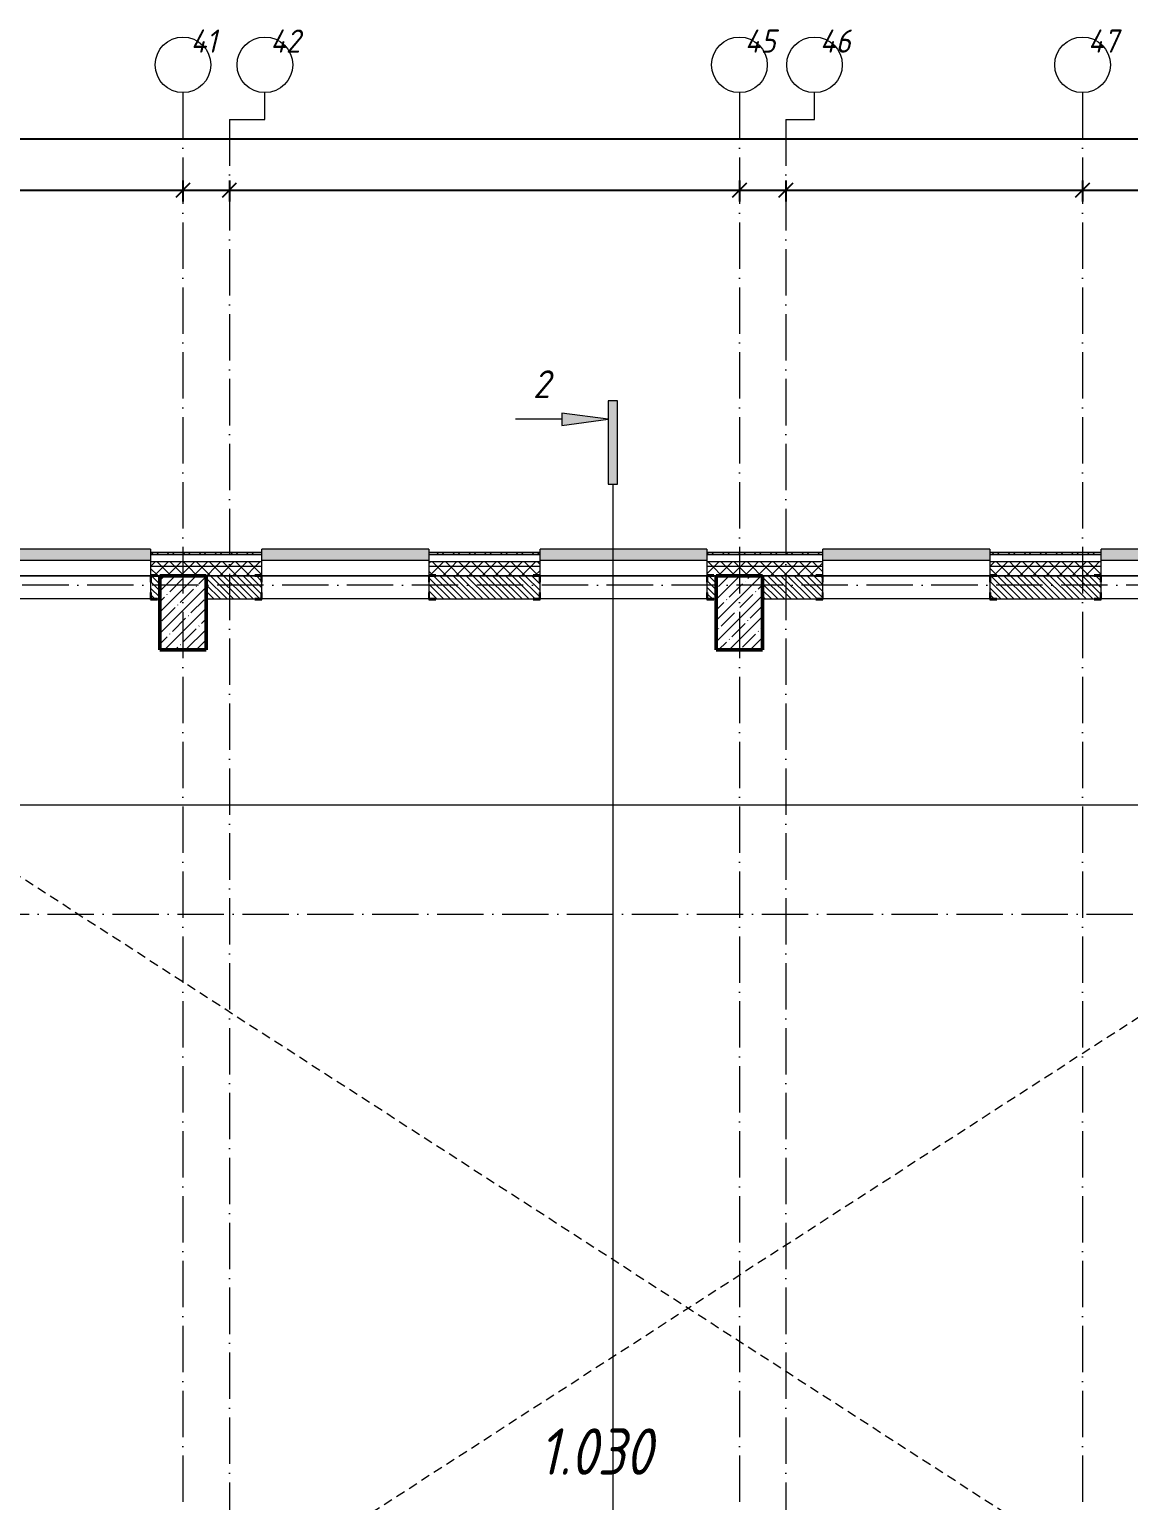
# Model space of a CAD drawing. Header units: millimetres. Extents: x -401725 to 250493, y 305116 to 802890.
# Drawn here: x 39685 to 51537, y 397611 to 413480 of the extents above; entities that cross this region are included whole.
import ezdxf

# ---------------------------------------------------------------- set-up
doc = ezdxf.new("R2010")
doc.units = ezdxf.units.MM
doc.linetypes.add('200_ШТРИХ_ш1п0_6_', pattern=[160, 100, -60])
doc.linetypes.add('50_200_ШТРИХ_1Т_ш5_п1_п1_', pattern=[700, 500, -100, 0, -100])
for name, color, linetype, lineweight in [('A-____-____-DIMS', 7, 'Continuous', 9), ('A-DETL-____-OTLN-3', 7, '200_ШТРИХ_ш1п0_6_', 9), ('A-GENM-____-MCUT', 7, 'Continuous', 25), ('A-GENM-____-OTLN-1', 7, 'Continuous', 25), ('A-GLAZ-____-OTLN', 7, 'Continuous', 9), ('A-WALL-____-MCUT', 7, 'Continuous', 13), ('A-WALL-____-MCUT-1', 7, 'Continuous', 9), ('A-WALL-____-OTLN', 7, 'Continuous', 9), ('A-WALL-____-PATT-1', 7, 'Continuous', 9), ('A-WALL-FNSH-MCUT-1', 7, 'Continuous', 9), ('G-____-____-SYMB', 7, 'Continuous', 9), ('S-COLS-____-MCUT', 7, 'Continuous', 50), ('S-COLS-____-OTLN', 7, 'Continuous', 9), ('S-GRID-____-IDEN', 7, 'Continuous', 9), ('S-GRID-____-OTLN', 7, 'Continuous', 9), ('S-GRID-____-OTLN-1', 7, '50_200_ШТРИХ_1Т_ш5_п1_п1_', 9), ('Марки помещений', 7, 'Continuous', 9)]:
    doc.layers.add(name, color=color, linetype=linetype, lineweight=lineweight)
doc.layers.add('A-GLAZ-____-OTLN-1', color=7, linetype='Continuous', lineweight=9, true_color=0xc0c0c0)
doc.layers.add('G-____-____-SYMB-1', color=9, linetype='Continuous', lineweight=9, true_color=0x808080)
doc.styles.add('ISOCPEUR_I', font='isocpeui.ttf', dxfattribs={"width": 0.9, "height": 2.5})
doc.styles.add('ISOCPEUR_I_10', font='isocpeui.ttf', dxfattribs={"width": 0.9, "height": 180})
doc.styles.add('ISOCPEUR_I_2', font='isocpeui.ttf', dxfattribs={"width": 0.85, "height": 2.3})
doc.styles.add('ISOCPEUR_I_9', font='isocpeui.ttf', dxfattribs={"width": 0.9, "height": 250})
doc.dimstyles.new('ISO-2_5_0_9К_БОЛЬШОЙ_ОСИ', dxfattribs={"dimscale": 304.8, "dimtxt": 248.995294, "dimasz": 0.492126, "dimexe": 0.393701, "dimexo": 0, "dimgap": 0, "dimtad": 1, "dimdec": 0, "dimzin": 0, "dimdsep": 46, "dimtxsty": 'ISOCPEUR_I', "dimblk1": 'OBLIQUE', "dimblk2": 'OBLIQUE', "dimsah": 1, "dimcen": 0.09, "dimdle": 0.393701, "dimazin": 0, "dimtfac": 1, "dimtdec": 4, "dimtix": 1, "dimtmove": 0, "dimatfit": 3, "dimfxl": 1, "dimtvp": 1, "dimtolj": 1, "dimtzin": 0, "dimarcsym": 2})
doc.dimstyles.new('ISO-2_5_0_9К_БОЛЬШОЙ_ОСИ_2', dxfattribs={"dimscale": 304.8, "dimtxt": 248.995294, "dimasz": 0.492126, "dimexe": 0.393701, "dimexo": 0, "dimgap": 0, "dimtad": 1, "dimdec": 0, "dimzin": 0, "dimdsep": 46, "dimtxsty": 'ISOCPEUR_I_9', "dimblk1": 'OBLIQUE', "dimblk2": 'OBLIQUE', "dimsah": 1, "dimcen": 0.09, "dimdle": 0.393701, "dimazin": 0, "dimtfac": 1, "dimtdec": 4, "dimtix": 1, "dimtmove": 2, "dimatfit": 3, "dimfxl": 1, "dimtvp": 1, "dimtolj": 1, "dimtzin": 0, "dimarcsym": 2})
pattern_1 = [(45, (-15659.08, 321904.7), (-70.71068, 70.71068), []), (135, (-15659.08, 321904.7), (-70.71068, -70.71068), [])]
pattern_2 = [(135, (-15659.08, 321904.697), (-35.35534, -35.35534), [])]

# ---------------------------------------------------------------- blocks, each defined once
blk = doc.blocks.new('BSC_Колонна _Прямоугольная - 500х800-25984400-АР1_План отверстий 2 этажа в осях 1-64_Ю-ЯЯ')
at = {"layer": 'S-COLS-____-OTLN'}
h = blk.add_hatch(dxfattribs=at)
h.set_pattern_fill('FP_91', color=256, style=0, pattern_type=2)
h.set_pattern_definition([(225, (57000, 85281.04), (114.04925, -114.04925), []), (225, (56885.95, 85281.04), (114.04925, -114.04925), [201.613, -40.323, 3.353, -36.97])])
h.paths.add_polyline_path([(250, 400), (-250, 400), (-250, -400), (250, -400)], flags=0)
at = {"layer": 'S-COLS-____-MCUT'}
for p, q in [((250, 400), (-250, 400)), ((-250, 400), (-250, -400)), ((250, -400), (250, 400)), ((-250, -400), (250, -400))]:
    blk.add_line(p, q, dxfattribs=at)
blk = doc.blocks.new('BSC_Колонна _Прямоугольная - 500х800-V79-АР1_План отверстий 2 этажа в осях 1-64_Ю-ЯЯ')
at = {"layer": 'S-COLS-____-OTLN'}
h = blk.add_hatch(dxfattribs=at)
h.set_pattern_fill('FP_92', color=256, style=0, pattern_type=2)
h.set_pattern_definition([(225, (63000, 85281.04), (114.04925, -114.04925), []), (225, (62885.95, 85281.04), (114.04925, -114.04925), [201.613, -40.323, 3.353, -36.97])])
h.paths.add_polyline_path([(250, 400), (-250, 400), (-250, -400), (250, -400)], flags=0)
at = {"layer": 'S-COLS-____-MCUT'}
for p, q in [((250, 400), (-250, 400)), ((-250, 400), (-250, -400)), ((250, -400), (250, 400)), ((-250, -400), (250, -400))]:
    blk.add_line(p, q, dxfattribs=at)
blk = doc.blocks.new('Фахверк_СКБ_Уголок - 250_2700-27497298-АР1_План отверстий 2 этажа в осях 1-64_Ю-ЯЯ')
at = {"layer": 'A-GENM-____-MCUT'}
for p, q in [((200, 181), (125, 181)), ((125, 181), (125, 106)), ((131, 106), (131, 175)), ((131, 175), (200, 175)), ((200, 175), (200, 181)), ((125, 106), (131, 106)), ((131, -6), (125, -6)), ((125, -6), (125, -81)), ((125, -81), (200, -81)), ((131, -75), (131, -6)), ((200, -75), (131, -75)), ((200, -81), (200, -75))]:
    blk.add_line(p, q, dxfattribs=at)
blk = doc.blocks.new('Фахверк_СКБ_Уголок - 250_2700_1-27501432-АР1_План отверстий 2 этажа в осях 1-64_Ю-ЯЯ')
at = {"layer": 'A-GENM-____-MCUT'}
for p, q in [((200, 181), (125, 181)), ((125, 181), (125, 106)), ((131, 106), (131, 175)), ((131, 175), (200, 175)), ((200, 175), (200, 181)), ((125, 106), (131, 106)), ((131, -6), (125, -6)), ((125, -6), (125, -81)), ((125, -81), (200, -81)), ((131, -75), (131, -6)), ((200, -75), (131, -75)), ((200, -81), (200, -75))]:
    blk.add_line(p, q, dxfattribs=at)
blk = doc.blocks.new('Отлив_СКБ - Отлив витража_120_НВФ-31885689-АР1_План отверстий 2 этажа в осях 1-64_Ю-ЯЯ')
at = {"layer": 'A-GLAZ-____-OTLN-1'}
for points in [[(1800, 2), (1800, 120), (0, 120), (0, 2), (737, 2)], [(1800, 0), (1800, 2), (0, 2), (0, 0), (737, 0)]]:
    blk.add_hatch(color=256, dxfattribs=at).paths.add_polyline_path(points, flags=0)
at = {"layer": 'A-GLAZ-____-OTLN'}
for p, q in [((0, 83), (0, 120)), ((1800, 120), (0, 120)), ((0, 2), (1800, 2)), ((1800, 120), (1800, 83)), ((1800, 0), (0, 0))]:
    blk.add_line(p, q, dxfattribs=at)
blk = doc.blocks.new('Ось сетки - Круг_Ø6_00__ISO-2_5_0_9K_-25732049-АР1_План отверстий 2 этажа в осях 1-64_Ю-ЯЯ')
at = {"layer": 'S-GRID-____-IDEN'}
blk.add_circle((0, 0), 3, dxfattribs=at)
blk = doc.blocks.new('Разрез - Заголовок разреза-10218885-АР1_План отверстий 2 этажа в осях 1-64_Ю-ЯЯ')
at = {"layer": 'G-____-____-SYMB'}
for points in [[(0, 0.5), (0, -0.5), (-9, -0.5), (-9, 0.5)], [(-6.34, -5.5), (-7.66, -5.5), (-7, -0.5)]]:
    blk.add_hatch(color=256, dxfattribs=at).paths.add_polyline_path(points, flags=0)
for p, q in [((0, 0.5), (-9, 0.5)), ((-9, 0.5), (-9, -0.5)), ((0, -0.5), (0, 0.5)), ((-9, -0.5), (0, -0.5)), ((-7, -0.5), (-7.66, -5.5)), ((-6.34, -5.5), (-7, -0.5)), ((-7.66, -5.5), (-6.34, -5.5)), ((-7, -5.5), (-7, -10.5))]:
    blk.add_line(p, q, dxfattribs=at)
blk = doc.blocks.new('_Oblique')
at = {"color": 0, "linetype": 'ByBlock', "lineweight": -2}
blk.add_line((-0.5, -0.5), (0.5, 0.5), dxfattribs=at)
blk = doc.blocks.new('*D8877')
at = {"layer": 'A-____-____-DIMS', "color": 0, "lineweight": -2, "transparency": 16777216}
for p, q in [((38841, 411851), (38841, 411625)), ((41341, 411851), (41341, 411625)), ((38721, 411745), (41461, 411745))]:
    blk.add_line(p, q, dxfattribs=at)
at = {"layer": 'Defpoints', "color": 0, "transparency": 16777216}
for p in [(38841, 411851), (41341, 411851), (41341, 411745)]:
    blk.add_point(p, dxfattribs=at)
at = {"layer": 'A-____-____-DIMS', "color": 0, "lineweight": -2, "transparency": 16777216, "xscale": 150, "yscale": 150, "zscale": 150, "rotation": 180}
blk.add_blockref('_Oblique', (38841, 411745), dxfattribs=at)
at = {"layer": 'A-____-____-DIMS', "color": 0, "lineweight": -2, "transparency": 16777216, "xscale": 150, "yscale": 150, "zscale": 150}
blk.add_blockref('_Oblique', (41341, 411745), dxfattribs=at)
at = {"layer": 'A-____-____-DIMS', "color": 0, "transparency": 16777216, "insert": (40091, 411746), "char_height": 2.5, "width": 758.48, "attachment_point": 5, "style": 'ISOCPEUR_I'}
blk.add_mtext('\\A1;2500', dxfattribs=at)
blk = doc.blocks.new('*D8878')
at = {"layer": 'A-____-____-DIMS', "color": 0, "lineweight": -2, "transparency": 16777216}
for p, q in [((41341, 411851), (41341, 411625)), ((41841, 411851), (41841, 411625)), ((41221, 411745), (41961, 411745))]:
    blk.add_line(p, q, dxfattribs=at)
at = {"layer": 'Defpoints', "color": 0, "transparency": 16777216}
for p in [(41341, 411851), (41841, 411851), (41841, 411745)]:
    blk.add_point(p, dxfattribs=at)
at = {"layer": 'A-____-____-DIMS', "color": 0, "lineweight": -2, "transparency": 16777216, "xscale": 150, "yscale": 150, "zscale": 150, "rotation": 180}
blk.add_blockref('_Oblique', (41341, 411745), dxfattribs=at)
at = {"layer": 'A-____-____-DIMS', "color": 0, "lineweight": -2, "transparency": 16777216, "xscale": 150, "yscale": 150, "zscale": 150}
blk.add_blockref('_Oblique', (41841, 411745), dxfattribs=at)
at = {"layer": 'A-____-____-DIMS', "color": 0, "transparency": 16777216, "insert": (41591, 411746), "char_height": 2.5, "width": 568.86, "attachment_point": 5, "style": 'ISOCPEUR_I'}
blk.add_mtext('\\A1;500', dxfattribs=at)
blk = doc.blocks.new('*D8879')
at = {"layer": 'A-____-____-DIMS', "color": 0, "lineweight": -2, "transparency": 16777216}
for p, q in [((41841, 411851), (41841, 411625)), ((47341, 411851), (47341, 411625)), ((41721, 411745), (47461, 411745))]:
    blk.add_line(p, q, dxfattribs=at)
at = {"layer": 'Defpoints', "color": 0, "transparency": 16777216}
for p in [(41841, 411851), (47341, 411851), (47341, 411745)]:
    blk.add_point(p, dxfattribs=at)
at = {"layer": 'A-____-____-DIMS', "color": 0, "lineweight": -2, "transparency": 16777216, "xscale": 150, "yscale": 150, "zscale": 150, "rotation": 180}
blk.add_blockref('_Oblique', (41841, 411745), dxfattribs=at)
at = {"layer": 'A-____-____-DIMS', "color": 0, "lineweight": -2, "transparency": 16777216, "xscale": 150, "yscale": 150, "zscale": 150}
blk.add_blockref('_Oblique', (47341, 411745), dxfattribs=at)
at = {"layer": 'A-____-____-DIMS', "color": 0, "transparency": 16777216, "insert": (44591, 411746), "char_height": 2.5, "width": 758.48, "attachment_point": 5, "style": 'ISOCPEUR_I'}
blk.add_mtext('\\A1;5500', dxfattribs=at)
blk = doc.blocks.new('*D8880')
at = {"layer": 'A-____-____-DIMS', "color": 0, "lineweight": -2, "transparency": 16777216}
for p, q in [((47341, 411851), (47341, 411625)), ((47841, 411851), (47841, 411625)), ((47221, 411745), (47961, 411745))]:
    blk.add_line(p, q, dxfattribs=at)
at = {"layer": 'Defpoints', "color": 0, "transparency": 16777216}
for p in [(47341, 411851), (47841, 411851), (47841, 411745)]:
    blk.add_point(p, dxfattribs=at)
at = {"layer": 'A-____-____-DIMS', "color": 0, "lineweight": -2, "transparency": 16777216, "xscale": 150, "yscale": 150, "zscale": 150, "rotation": 180}
blk.add_blockref('_Oblique', (47341, 411745), dxfattribs=at)
at = {"layer": 'A-____-____-DIMS', "color": 0, "lineweight": -2, "transparency": 16777216, "xscale": 150, "yscale": 150, "zscale": 150}
blk.add_blockref('_Oblique', (47841, 411745), dxfattribs=at)
at = {"layer": 'A-____-____-DIMS', "color": 0, "transparency": 16777216, "insert": (47591, 411746), "char_height": 2.5, "width": 568.86, "attachment_point": 5, "style": 'ISOCPEUR_I'}
blk.add_mtext('\\A1;500', dxfattribs=at)
blk = doc.blocks.new('*D8881')
at = {"layer": 'A-____-____-DIMS', "color": 0, "lineweight": -2, "transparency": 16777216}
for p, q in [((47841, 411851), (47841, 411625)), ((51041, 411851), (51041, 411625)), ((47721, 411745), (51161, 411745))]:
    blk.add_line(p, q, dxfattribs=at)
at = {"layer": 'Defpoints', "color": 0, "transparency": 16777216}
for p in [(47841, 411851), (51041, 411851), (51041, 411745)]:
    blk.add_point(p, dxfattribs=at)
at = {"layer": 'A-____-____-DIMS', "color": 0, "lineweight": -2, "transparency": 16777216, "xscale": 150, "yscale": 150, "zscale": 150, "rotation": 180}
blk.add_blockref('_Oblique', (47841, 411745), dxfattribs=at)
at = {"layer": 'A-____-____-DIMS', "color": 0, "lineweight": -2, "transparency": 16777216, "xscale": 150, "yscale": 150, "zscale": 150}
blk.add_blockref('_Oblique', (51041, 411745), dxfattribs=at)
at = {"layer": 'A-____-____-DIMS', "color": 0, "transparency": 16777216, "insert": (49441, 411746), "char_height": 2.5, "width": 758.48, "attachment_point": 5, "style": 'ISOCPEUR_I'}
blk.add_mtext('\\A1;3200', dxfattribs=at)
blk = doc.blocks.new('*D8882')
at = {"layer": 'A-____-____-DIMS', "color": 0, "lineweight": -2, "transparency": 16777216}
for p, q in [((51041, 411851), (51041, 411625)), ((53291, 411851), (53291, 411625)), ((50921, 411745), (53411, 411745))]:
    blk.add_line(p, q, dxfattribs=at)
at = {"layer": 'Defpoints', "color": 0, "transparency": 16777216}
for p in [(51041, 411851), (53291, 411851), (53291, 411745)]:
    blk.add_point(p, dxfattribs=at)
at = {"layer": 'A-____-____-DIMS', "color": 0, "lineweight": -2, "transparency": 16777216, "xscale": 150, "yscale": 150, "zscale": 150, "rotation": 180}
blk.add_blockref('_Oblique', (51041, 411745), dxfattribs=at)
at = {"layer": 'A-____-____-DIMS', "color": 0, "lineweight": -2, "transparency": 16777216, "xscale": 150, "yscale": 150, "zscale": 150}
blk.add_blockref('_Oblique', (53291, 411745), dxfattribs=at)
at = {"layer": 'A-____-____-DIMS', "color": 0, "transparency": 16777216, "insert": (52166, 411746), "char_height": 2.5, "width": 758.48, "attachment_point": 5, "style": 'ISOCPEUR_I'}
blk.add_mtext('\\A1;2250', dxfattribs=at)
blk = doc.blocks.new('*D8979')
at = {"layer": 'A-____-____-DIMS', "color": 0, "lineweight": -2, "transparency": 16777216}
for p, q in [((-18129, 412297), (33224, 412297)), ((-18009, 412403), (-18009, 412177)), ((85611, 412297), (34103, 412297)), ((85491, 412403), (85491, 412177))]:
    blk.add_line(p, q, dxfattribs=at)
at = {"layer": 'Defpoints', "color": 0, "transparency": 16777216}
for p in [(-18009, 412403), (85491, 412403), (85491, 412297)]:
    blk.add_point(p, dxfattribs=at)
at = {"layer": 'A-____-____-DIMS', "color": 0, "lineweight": -2, "transparency": 16777216, "xscale": 150, "yscale": 150, "zscale": 150, "rotation": 180}
blk.add_blockref('_Oblique', (-18009, 412297), dxfattribs=at)
at = {"layer": 'A-____-____-DIMS', "color": 0, "lineweight": -2, "transparency": 16777216, "xscale": 150, "yscale": 150, "zscale": 150}
blk.add_blockref('_Oblique', (85491, 412297), dxfattribs=at)
at = {"layer": 'A-____-____-DIMS', "color": 0, "transparency": 16777216, "insert": (33124, 412624), "char_height": 250, "width": 1080.26, "attachment_point": 1, "line_spacing_factor": 1.149209, "style": 'ISOCPEUR_I_9'}
blk.add_mtext('\\A1;103500', dxfattribs=at)

msp = doc.modelspace()

# ---------------------------------------------------------------- hatches: boundary and pattern name
at = {"layer": 'A-WALL-____-PATT-1'}
h = msp.add_hatch(dxfattribs=at)
h.set_pattern_fill('FP_3', color=256, style=0, pattern_type=2)
h.set_pattern_definition([(45, (-15659.08, 321904.7), (-85.53659, 85.53659), []), (45, (-15602.06, 321904.7), (-85.53659, 85.53659), [])])
h.paths.add_polyline_path([(59055.9187, 407815.7392), (59055.9187, 407835.7392), (56040.9187, 407835.7392), (56040.9187, 407815.7392), (58560.7656, 407815.7392)], flags=0)
h.paths.add_polyline_path([(54240.9187, 407815.7392), (54240.9187, 407835.7392), (53040.9187, 407835.7392), (53040.9187, 407815.7392)], flags=0)
h.paths.add_polyline_path([(51240.9187, 407815.7392), (51240.9187, 407835.7392), (50040.9187, 407835.7392), (50040.9187, 407815.7392)], flags=0)
h.paths.add_polyline_path([(48240.9187, 407815.7392), (48240.9187, 407835.7392), (46990.9187, 407835.7392), (46990.9187, 407815.7392), (47955.7616, 407815.7392)], flags=0)
h.paths.add_polyline_path([(45190.9187, 407815.7392), (45190.9187, 407835.7392), (43990.9187, 407835.7392), (43990.9187, 407815.7392), (44420.7603, 407815.7392)], flags=0)
h.paths.add_polyline_path([(41769.5093, 407815.7392), (42190.9187, 407815.7392), (42190.9187, 407835.7392), (40990.9187, 407835.7392), (40990.9187, 407815.7392)], flags=0)
h.paths.add_polyline_path([(36190.9187, 407815.7392), (36190.9187, 407835.7392), (34525.9187, 407835.7392), (34525.9187, 407815.7392), (35583.257, 407815.7392)], flags=0)
h.paths.add_polyline_path([(39190.9187, 407815.7392), (39190.9187, 407835.7392), (37990.9187, 407835.7392), (37990.9187, 407815.7392)], flags=0)
h = msp.add_hatch(dxfattribs=at)
h.set_pattern_fill('FP_1', color=256, style=0, pattern_type=2)
h.set_pattern_definition(pattern_1)
h.paths.add_polyline_path([(85690.9187, 407685.7392), (85740.9187, 407685.7392), (85740.9187, 407735.7392), (78840.9187, 407735.7392), (78840.9187, 407685.7392), (83305.775, 407685.7392)], flags=0)
h.paths.add_polyline_path([(73584.5213, 407685.7392), (74290.9187, 407685.7392), (74290.9187, 407735.7392), (73090.9187, 407735.7392), (73090.9187, 407685.7392)], flags=0)
h.paths.add_polyline_path([(76090.9187, 407685.7392), (77840.9187, 407685.7392), (77840.9187, 407735.7392), (76090.9187, 407735.7392)], flags=0)
h.paths.add_polyline_path([(71290.9187, 407685.7392), (71290.9187, 407735.7392), (70165.9187, 407735.7392), (70165.9187, 407685.7392), (70933.2703, 407685.7392)], flags=0)
h.paths.add_polyline_path([(68365.9187, 407685.7392), (68365.9187, 407735.7392), (67240.9187, 407735.7392), (67240.9187, 407685.7392), (68282.0193, 407685.7392)], flags=0)
h.paths.add_polyline_path([(61390.9187, 407685.7392), (62590.9187, 407685.7392), (62590.9187, 407735.7392), (61390.9187, 407735.7392)], flags=0)
h.paths.add_polyline_path([(59590.9187, 407685.7392), (59590.9187, 407735.7392), (56040.9187, 407735.7392), (56040.9187, 407685.7392), (58560.7656, 407685.7392)], flags=0)
h.paths.add_polyline_path([(54240.9187, 407685.7392), (54240.9187, 407735.7392), (53040.9187, 407735.7392), (53040.9187, 407685.7392)], flags=0)
h.paths.add_polyline_path([(51240.9187, 407685.7392), (51240.9187, 407735.7392), (50040.9187, 407735.7392), (50040.9187, 407685.7392)], flags=0)
h.paths.add_polyline_path([(48240.9187, 407685.7392), (48240.9187, 407735.7392), (46990.9187, 407735.7392), (46990.9187, 407685.7392), (47955.7616, 407685.7392)], flags=0)
h.paths.add_polyline_path([(44420.7603, 407685.7392), (45190.9187, 407685.7392), (45190.9187, 407735.7392), (43990.9187, 407735.7392), (43990.9187, 407685.7392)], flags=0)
h.paths.add_polyline_path([(42190.9187, 407685.7392), (42190.9187, 407735.7392), (40990.9187, 407735.7392), (40990.9187, 407685.7392), (41769.5093, 407685.7392)], flags=0)
h.paths.add_polyline_path([(39190.9187, 407685.7392), (39190.9187, 407735.7392), (37990.9187, 407735.7392), (37990.9187, 407685.7392)], flags=0)
h.paths.add_polyline_path([(35583.257, 407685.7392), (36190.9187, 407685.7392), (36190.9187, 407735.7392), (34540.9187, 407735.7392), (34540.9187, 407685.7392), (34699.5066, 407685.7392)], flags=0)
h = msp.add_hatch(dxfattribs=at)
h.set_pattern_fill('FP_1', color=256, style=0, pattern_type=2)
h.set_pattern_definition(pattern_1)
h.paths.add_polyline_path([(85590.9187, 407585.7392), (85690.9187, 407585.7392), (85690.9187, 407685.7392), (78840.9187, 407685.7392), (78840.9187, 407585.7392), (83305.775, 407585.7392)], flags=0)
h.paths.add_polyline_path([(77340.9187, 407585.7392), (77840.9187, 407585.7392), (77840.9187, 407685.7392), (76090.9187, 407685.7392), (76090.9187, 407591.7392), (76165.9187, 407591.7392), (76165.9187, 407585.7392), (76235.7723, 407585.7392)], flags=0)
h.paths.add_polyline_path([(73584.5213, 407585.7392), (74215.9187, 407585.7392), (74215.9187, 407591.7392), (74290.9187, 407591.7392), (74290.9187, 407685.7392), (73090.9187, 407685.7392), (73090.9187, 407585.7392)], flags=0)
h.paths.add_polyline_path([(70933.2703, 407585.7392), (71215.9187, 407585.7392), (71215.9187, 407591.7392), (71290.9187, 407591.7392), (71290.9187, 407685.7392), (70165.9187, 407685.7392), (70165.9187, 407591.7392), (70240.9187, 407591.7392), (70240.9187, 407585.7392)], flags=0)
h.paths.add_polyline_path([(68282.0193, 407585.7392), (68290.9187, 407585.7392), (68290.9187, 407591.7392), (68365.9187, 407591.7392), (68365.9187, 407685.7392), (67240.9187, 407685.7392), (67240.9187, 407585.7392), (67740.9187, 407585.7392)], flags=0)
h.paths.add_polyline_path([(61840.9187, 407585.7392), (62515.9187, 407585.7392), (62515.9187, 407591.7392), (62590.9187, 407591.7392), (62590.9187, 407685.7392), (61390.9187, 407685.7392), (61390.9187, 407591.7392), (61465.9187, 407591.7392), (61465.9187, 407585.7392)], flags=0)
h.paths.add_polyline_path([(59590.9187, 407585.7392), (59590.9187, 407685.7392), (56040.9187, 407685.7392), (56040.9187, 407591.7392), (56115.9187, 407591.7392), (56115.9187, 407585.7392), (59090.9187, 407585.7392)], flags=0)
h.paths.add_polyline_path([(53040.9187, 407585.7392), (54165.9187, 407585.7392), (54165.9187, 407591.7392), (54240.9187, 407591.7392), (54240.9187, 407685.7392), (53040.9187, 407685.7392)], flags=0)
h.paths.add_polyline_path([(50115.9187, 407585.7392), (51165.9187, 407585.7392), (51165.9187, 407591.7392), (51240.9187, 407591.7392), (51240.9187, 407685.7392), (50040.9187, 407685.7392), (50040.9187, 407591.7392), (50115.9187, 407591.7392)], flags=0)
h.paths.add_polyline_path([(48165.9187, 407585.7392), (48165.9187, 407591.7392), (48240.9187, 407591.7392), (48240.9187, 407685.7392), (46990.9187, 407685.7392), (46990.9187, 407591.7392), (47065.9187, 407591.7392), (47065.9187, 407585.7392), (47955.7616, 407585.7392)], flags=0)
h.paths.add_polyline_path([(45115.9187, 407585.7392), (45115.9187, 407591.7392), (45190.9187, 407591.7392), (45190.9187, 407685.7392), (43990.9187, 407685.7392), (43990.9187, 407591.7392), (44065.9187, 407591.7392), (44065.9187, 407585.7392), (44420.7603, 407585.7392)], flags=0)
h.paths.add_polyline_path([(42115.9187, 407585.7392), (42115.9187, 407591.7392), (42190.9187, 407591.7392), (42190.9187, 407685.7392), (40990.9187, 407685.7392), (40990.9187, 407591.7392), (41065.9187, 407591.7392), (41065.9187, 407585.7392), (41769.5093, 407585.7392)], flags=0)
h.paths.add_polyline_path([(38065.9187, 407585.7392), (39115.9187, 407585.7392), (39115.9187, 407591.7392), (39190.9187, 407591.7392), (39190.9187, 407685.7392), (37990.9187, 407685.7392), (37990.9187, 407591.7392), (38065.9187, 407591.7392)], flags=0)
h.paths.add_polyline_path([(36115.9187, 407585.7392), (36115.9187, 407591.7392), (36190.9187, 407591.7392), (36190.9187, 407685.7392), (34540.9187, 407685.7392), (34540.9187, 407585.7392), (35583.257, 407585.7392)], flags=0)
h = msp.add_hatch(dxfattribs=at)
h.set_pattern_fill('FP_6', color=256, style=0, pattern_type=2)
h.set_pattern_definition(pattern_2)
h.paths.add_polyline_path([(37996.9187, 407335.7392), (39184.9187, 407335.7392), (39184.9187, 407404.7392), (39190.9187, 407404.7392), (39190.9187, 407516.7392), (39184.9187, 407516.7392), (39184.9187, 407585.7392), (37996.9187, 407585.7392), (37996.9187, 407516.7392), (37990.9187, 407516.7392), (37990.9187, 407404.7392), (37996.9187, 407404.7392), (37996.9187, 407336.9892)], flags=0)
h.paths.add_polyline_path([(41090.9187, 407335.7392), (41090.9187, 407585.7392), (40996.9187, 407585.7392), (40996.9187, 407516.7392), (40990.9187, 407516.7392), (40990.9187, 407404.7392), (40996.9187, 407404.7392), (40996.9187, 407335.7392), (41065.9187, 407335.7392)], flags=0)
h.paths.add_polyline_path([(36115.9187, 407335.7392), (36184.9187, 407335.7392), (36184.9187, 407404.7392), (36190.9187, 407404.7392), (36190.9187, 407516.7392), (36184.9187, 407516.7392), (36184.9187, 407585.7392), (35340.9187, 407585.7392), (35340.9187, 407335.7392), (35583.257, 407335.7392)], flags=0)
h = msp.add_hatch(dxfattribs=at)
h.set_pattern_fill('FP_6', color=256, style=0, pattern_type=2)
h.set_pattern_definition(pattern_2)
h.paths.add_polyline_path([(44420.7603, 407335.7392), (45184.9187, 407335.7392), (45184.9187, 407404.7392), (45190.9187, 407404.7392), (45190.9187, 407516.7392), (45184.9187, 407516.7392), (45184.9187, 407585.7392), (43996.9187, 407585.7392), (43996.9187, 407516.7392), (43990.9187, 407516.7392), (43990.9187, 407404.7392), (43996.9187, 407404.7392), (43996.9187, 407335.7392), (44065.9187, 407335.7392)], flags=0)
h.paths.add_polyline_path([(46996.9187, 407335.7392), (47090.9187, 407335.7392), (47090.9187, 407585.7392), (46996.9187, 407585.7392), (46996.9187, 407516.7392), (46990.9187, 407516.7392), (46990.9187, 407404.7392), (46996.9187, 407404.7392)], flags=0)
h.paths.add_polyline_path([(42184.9187, 407335.7392), (42184.9187, 407404.7392), (42190.9187, 407404.7392), (42190.9187, 407516.7392), (42184.9187, 407516.7392), (42184.9187, 407585.7392), (41590.9187, 407585.7392), (41590.9187, 407335.7392), (42115.9187, 407335.7392)], flags=0)
h = msp.add_hatch(dxfattribs=at)
h.set_pattern_fill('FP_6', color=256, style=0, pattern_type=2)
h.set_pattern_definition(pattern_2)
h.paths.add_polyline_path([(51165.9187, 407335.7392), (51234.9187, 407335.7392), (51234.9187, 407404.7392), (51240.9187, 407404.7392), (51240.9187, 407516.7392), (51234.9187, 407516.7392), (51234.9187, 407585.7392), (50046.9187, 407585.7392), (50046.9187, 407516.7392), (50040.9187, 407516.7392), (50040.9187, 407404.7392), (50046.9187, 407404.7392), (50046.9187, 407335.7392), (50115.9187, 407335.7392)], flags=0)
h.paths.add_polyline_path([(47955.7616, 407335.7392), (48234.9187, 407335.7392), (48234.9187, 407404.7392), (48240.9187, 407404.7392), (48240.9187, 407516.7392), (48234.9187, 407516.7392), (48234.9187, 407585.7392), (47590.9187, 407585.7392), (47590.9187, 407335.7392)], flags=0)

# ---------------------------------------------------------------- linework, layer by layer
at = {"layer": 'A-DETL-____-OTLN-3'}
for p, q in [((35340.9187, 407085.7392), (58240.9187, 392285.7392)), ((58240.9187, 407085.7392), (35340.9187, 392285.7392))]:
    msp.add_line(p, q, dxfattribs=at)
at = {"layer": 'A-WALL-____-MCUT'}
for p, q in [((40990.9187, 407815.7392), (40990.9187, 407591.7392)), ((42190.9187, 407815.7392), (40990.9187, 407815.7392)), ((40990.9187, 407815.7392), (42190.9187, 407815.7392)), ((42190.9187, 407591.7392), (42190.9187, 407815.7392)), ((43990.9187, 407815.7392), (43990.9187, 407591.7392)), ((45190.9187, 407815.7392), (43990.9187, 407815.7392)), ((43990.9187, 407815.7392), (45190.9187, 407815.7392)), ((45190.9187, 407591.7392), (45190.9187, 407815.7392)), ((46990.9187, 407815.7392), (46990.9187, 407591.7392)), ((48240.9187, 407815.7392), (46990.9187, 407815.7392)), ((46990.9187, 407815.7392), (48240.9187, 407815.7392)), ((48240.9187, 407591.7392), (48240.9187, 407815.7392)), ((50040.9187, 407815.7392), (50040.9187, 407591.7392)), ((51240.9187, 407815.7392), (50040.9187, 407815.7392)), ((50040.9187, 407815.7392), (51240.9187, 407815.7392)), ((51240.9187, 407591.7392), (51240.9187, 407815.7392)), ((40990.9187, 407516.7392), (40990.9187, 407404.7392)), ((41590.9187, 407585.7392), (42115.9187, 407585.7392)), ((42115.9187, 407585.7392), (41590.9187, 407585.7392)), ((42190.9187, 407404.7392), (42190.9187, 407516.7392)), ((43990.9187, 407516.7392), (43990.9187, 407404.7392)), ((44065.9187, 407585.7392), (45115.9187, 407585.7392)), ((45115.9187, 407585.7392), (44065.9187, 407585.7392)), ((45190.9187, 407404.7392), (45190.9187, 407516.7392)), ((46990.9187, 407516.7392), (46990.9187, 407404.7392)), ((47065.9187, 407585.7392), (47090.9187, 407585.7392)), ((47090.9187, 407585.7392), (47065.9187, 407585.7392)), ((47590.9187, 407585.7392), (48165.9187, 407585.7392)), ((48165.9187, 407585.7392), (47590.9187, 407585.7392)), ((48240.9187, 407404.7392), (48240.9187, 407516.7392)), ((50040.9187, 407516.7392), (50040.9187, 407404.7392)), ((50115.9187, 407585.7392), (51165.9187, 407585.7392)), ((51165.9187, 407585.7392), (50115.9187, 407585.7392)), ((51240.9187, 407404.7392), (51240.9187, 407516.7392)), ((41065.9187, 407335.7392), (41090.9187, 407335.7392)), ((41590.9187, 407335.7392), (42115.9187, 407335.7392)), ((44065.9187, 407335.7392), (45115.9187, 407335.7392)), ((47065.9187, 407335.7392), (47090.9187, 407335.7392)), ((47590.9187, 407335.7392), (48165.9187, 407335.7392)), ((50115.9187, 407335.7392), (51165.9187, 407335.7392))]:
    msp.add_line(p, q, dxfattribs=at)
at = {"layer": 'A-WALL-____-MCUT-1'}
for p, q in [((42190.9187, 407735.7392), (40990.9187, 407735.7392)), ((42190.9187, 407685.7392), (40990.9187, 407685.7392)), ((45190.9187, 407735.7392), (43990.9187, 407735.7392)), ((45190.9187, 407685.7392), (43990.9187, 407685.7392)), ((48240.9187, 407735.7392), (46990.9187, 407735.7392)), ((48240.9187, 407685.7392), (46990.9187, 407685.7392)), ((51240.9187, 407735.7392), (50040.9187, 407735.7392)), ((51240.9187, 407685.7392), (50040.9187, 407685.7392)), ((41065.9187, 407585.7392), (41090.9187, 407585.7392)), ((41090.9187, 407585.7392), (41065.9187, 407585.7392))]:
    msp.add_line(p, q, dxfattribs=at)
at = {"layer": 'A-WALL-____-OTLN'}
for p, q in [((40990.9187, 407585.7392), (39190.9187, 407585.7392)), ((39190.9187, 407585.7392), (40990.9187, 407585.7392)), ((43990.9187, 407585.7392), (42190.9187, 407585.7392)), ((42190.9187, 407585.7392), (43990.9187, 407585.7392)), ((46990.9187, 407585.7392), (45190.9187, 407585.7392)), ((45190.9187, 407585.7392), (46990.9187, 407585.7392)), ((50040.9187, 407585.7392), (48240.9187, 407585.7392)), ((48240.9187, 407585.7392), (50040.9187, 407585.7392)), ((53040.9187, 407585.7392), (51240.9187, 407585.7392)), ((51240.9187, 407585.7392), (53040.9187, 407585.7392)), ((40990.9187, 407335.7392), (39190.9187, 407335.7392)), ((43990.9187, 407335.7392), (42190.9187, 407335.7392)), ((46990.9187, 407335.7392), (45190.9187, 407335.7392)), ((50040.9187, 407335.7392), (48240.9187, 407335.7392)), ((53040.9187, 407335.7392), (51240.9187, 407335.7392))]:
    msp.add_line(p, q, dxfattribs=at)
at = {"layer": 'A-WALL-FNSH-MCUT-1'}
for p, q in [((42190.9187, 407835.7392), (40990.9187, 407835.7392)), ((40990.9187, 407835.7392), (40990.9187, 407815.7392)), ((42190.9187, 407815.7392), (42190.9187, 407835.7392)), ((45190.9187, 407835.7392), (43990.9187, 407835.7392)), ((43990.9187, 407835.7392), (43990.9187, 407815.7392)), ((45190.9187, 407815.7392), (45190.9187, 407835.7392)), ((48240.9187, 407835.7392), (46990.9187, 407835.7392)), ((46990.9187, 407835.7392), (46990.9187, 407815.7392)), ((48240.9187, 407815.7392), (48240.9187, 407835.7392)), ((51240.9187, 407835.7392), (50040.9187, 407835.7392)), ((50040.9187, 407835.7392), (50040.9187, 407815.7392)), ((51240.9187, 407815.7392), (51240.9187, 407835.7392))]:
    msp.add_line(p, q, dxfattribs=at)
at = {"layer": 'G-____-____-SYMB-1'}
for p, q in [((45975.2274, 408574.3641), (45975.2274, 374688.9792)), ((-20629.7043, 405113.7498), (88870.1843, 405113.7498))]:
    msp.add_line(p, q, dxfattribs=at)
at = {"layer": 'S-GRID-____-OTLN'}
for p, q in [((42224.0074, 412509.2909), (42224.0074, 412797.5486)), ((48150.3584, 412509.2909), (48150.3584, 412797.5486)), ((41840.9187, 412509.2909), (42224.0074, 412509.2909)), ((47840.9187, 412509.2909), (48150.3584, 412509.2909))]:
    msp.add_line(p, q, dxfattribs=at)
at = {"layer": 'S-GRID-____-OTLN-1'}
for p, q in [((41340.9187, 412797.5486), (41340.9187, 374796.285)), ((47340.9187, 412797.5486), (47340.9187, 374796.285)), ((51040.9187, 412797.5486), (51040.9187, 374796.285)), ((41840.9187, 412509.2909), (41840.9187, 374937.4037)), ((47840.9187, 412509.2909), (47840.9187, 374937.4037)), ((88415.3253, 407485.7392), (-20327.8515, 407485.7392)), ((-20327.8515, 403935.7392), (88415.3253, 403935.7392))]:
    msp.add_line(p, q, dxfattribs=at)

# ---------------------------------------------------------------- block references
at = {"layer": 'A-GENM-____-OTLN-1'}
for name, p in [('Фахверк_СКБ_Уголок - 250_2700_1-27501432-АР1_План отверстий 2 этажа в осях 1-64_Ю-ЯЯ', (40865.9187, 407410.7392)), ('Фахверк_СКБ_Уголок - 250_2700-27497298-АР1_План отверстий 2 этажа в осях 1-64_Ю-ЯЯ', (43865.9187, 407410.7392)), ('Фахверк_СКБ_Уголок - 250_2700_1-27501432-АР1_План отверстий 2 этажа в осях 1-64_Ю-ЯЯ', (46865.9187, 407410.7392)), ('Фахверк_СКБ_Уголок - 250_2700-27497298-АР1_План отверстий 2 этажа в осях 1-64_Ю-ЯЯ', (49915.9187, 407410.7392))]:
    msp.add_blockref(name, p, dxfattribs=at)
at = {"layer": 'A-GENM-____-OTLN-1', "rotation": 180}
for p in [(42315.9187, 407510.7392), (45315.9187, 407510.7392), (48365.9187, 407510.7392), (51365.9187, 407510.7392)]:
    msp.add_blockref('Фахверк_СКБ_Уголок - 250_2700-27497298-АР1_План отверстий 2 этажа в осях 1-64_Ю-ЯЯ', p, dxfattribs=at)
at = {"layer": 'A-GLAZ-____-OTLN'}
for p in [(39190.9187, 407752.7392), (42190.9187, 407752.7392), (45190.9187, 407752.7392), (48240.9187, 407752.7392), (51240.9187, 407752.7392)]:
    msp.add_blockref('Отлив_СКБ - Отлив витража_120_НВФ-31885689-АР1_План отверстий 2 этажа в осях 1-64_Ю-ЯЯ', p, dxfattribs=at)
at = {"layer": 'G-____-____-SYMB', "xscale": 99.99999999999993, "yscale": 99.99999999999993, "zscale": 99.99999999999993, "rotation": 269.9999999999996}
msp.add_blockref('Разрез - Заголовок разреза-10218885-АР1_План отверстий 2 этажа в осях 1-64_Ю-ЯЯ', (45975.2274, 408574.3641), dxfattribs=at)
at = {"layer": 'S-COLS-____-OTLN', "rotation": 180}
for name, p in [('BSC_Колонна _Прямоугольная - 500х800-25984400-АР1_План отверстий 2 этажа в осях 1-64_Ю-ЯЯ', (41340.9187, 407185.7392)), ('BSC_Колонна _Прямоугольная - 500х800-V79-АР1_План отверстий 2 этажа в осях 1-64_Ю-ЯЯ', (47340.9187, 407185.7392))]:
    msp.add_blockref(name, p, dxfattribs=at)
at = {"layer": 'S-GRID-____-IDEN', "xscale": 99.99999999999993, "yscale": 99.99999999999993, "zscale": 99.99999999999993, "rotation": 180}
for p in [(41340.9187, 413097.5486), (42224.0074, 413097.5486), (47340.9187, 413097.5486), (48150.3584, 413097.5486), (51040.9187, 413097.5486)]:
    msp.add_blockref('Ось сетки - Круг_Ø6_00__ISO-2_5_0_9K_-25732049-АР1_План отверстий 2 этажа в осях 1-64_Ю-ЯЯ', p, dxfattribs=at)

# ---------------------------------------------------------------- texts
at = {"layer": 'G-____-____-SYMB', "insert": (45114.5981, 409802.9536), "char_height": 300, "width": 256.54, "attachment_point": 1, "style": 'ISOCPEUR_I_10'}
msp.add_mtext('\\fISOCPEUR|b0|i1|c204|p34|;2', dxfattribs=at)
at = {"layer": 'S-GRID-____-IDEN', "char_height": 250, "attachment_point": 1, "style": 'ISOCPEUR_I_9'}
for s, insert, width in [('41', (41423.0622, 413478.7359), 367.974562), ('42', (42282.3008, 413478.7359), 425.696062), ('45', (47399.2122, 413478.7359), 425.696062), ('46', (48208.6518, 413478.7359), 425.696062), ('47', (51099.2122, 413478.7359), 425.696062)]:
    msp.add_mtext(s, dxfattribs=dict(at, insert=insert, width=width))
at = {"layer": 'Марки помещений', "insert": (45180.5942, 398389.6343), "char_height": 500, "width": 737.5525, "attachment_point": 1, "style": 'ISOCPEUR_I_2'}
msp.add_mtext('1.030', dxfattribs=at)

# ---------------------------------------------------------------- dimensions: what is measured, and where the dimension line sits
at = {"layer": 'A-____-____-DIMS'}
dim = msp.add_linear_dim(base=(85490.9187, 412297.3658), p1=(-18009.0813, 412403.4318), p2=(85490.9187, 412403.4318), dimstyle='ISO-2_5_0_9К_БОЛЬШОЙ_ОСИ_2', override={"dimpost": '<>', "dimfxl": 103500}, dxfattribs=at)
dim.commit()
dim.dimension.update_dxf_attribs({"geometry": '*D8979', "text_midpoint": (33663.769, 412457.313), "dimtype": 160})
for base, p1, p2, override, picture, middle in [((41340.9187, 411745.1465), (38840.9187, 411851.2125), (41340.9187, 411851.2125), {"dimpost": '<>', "dimfxl": 2500}, '*D8877', (40090.9187, 411746.3965)), ((41840.9187, 411745.1465), (41340.9187, 411851.2125), (41840.9187, 411851.2125), {"dimpost": '<>', "dimfxl": 500}, '*D8878', (41590.9187, 411746.3965)), ((47340.9187, 411745.1465), (41840.9187, 411851.2125), (47340.9187, 411851.2125), {"dimpost": '<>', "dimfxl": 5500}, '*D8879', (44590.9187, 411746.3965)), ((47840.9187, 411745.1465), (47340.9187, 411851.2125), (47840.9187, 411851.2125), {"dimpost": '<>', "dimfxl": 500}, '*D8880', (47590.9187, 411746.3965)), ((51040.9187, 411745.1465), (47840.9187, 411851.2125), (51040.9187, 411851.2125), {"dimpost": '<>', "dimfxl": 3200}, '*D8881', (49440.9187, 411746.3965)), ((53290.9187, 411745.1465), (51040.9187, 411851.2125), (53290.9187, 411851.2125), {"dimpost": '<>', "dimfxl": 2250}, '*D8882', (52165.9187, 411746.3965))]:
    dim = msp.add_linear_dim(base=base, p1=p1, p2=p2, dimstyle='ISO-2_5_0_9К_БОЛЬШОЙ_ОСИ', override=override, dxfattribs=at)
    dim.commit()
    dim.dimension.update_dxf_attribs({"geometry": picture, "text_midpoint": middle})

doc.saveas('drawing.dxf')
